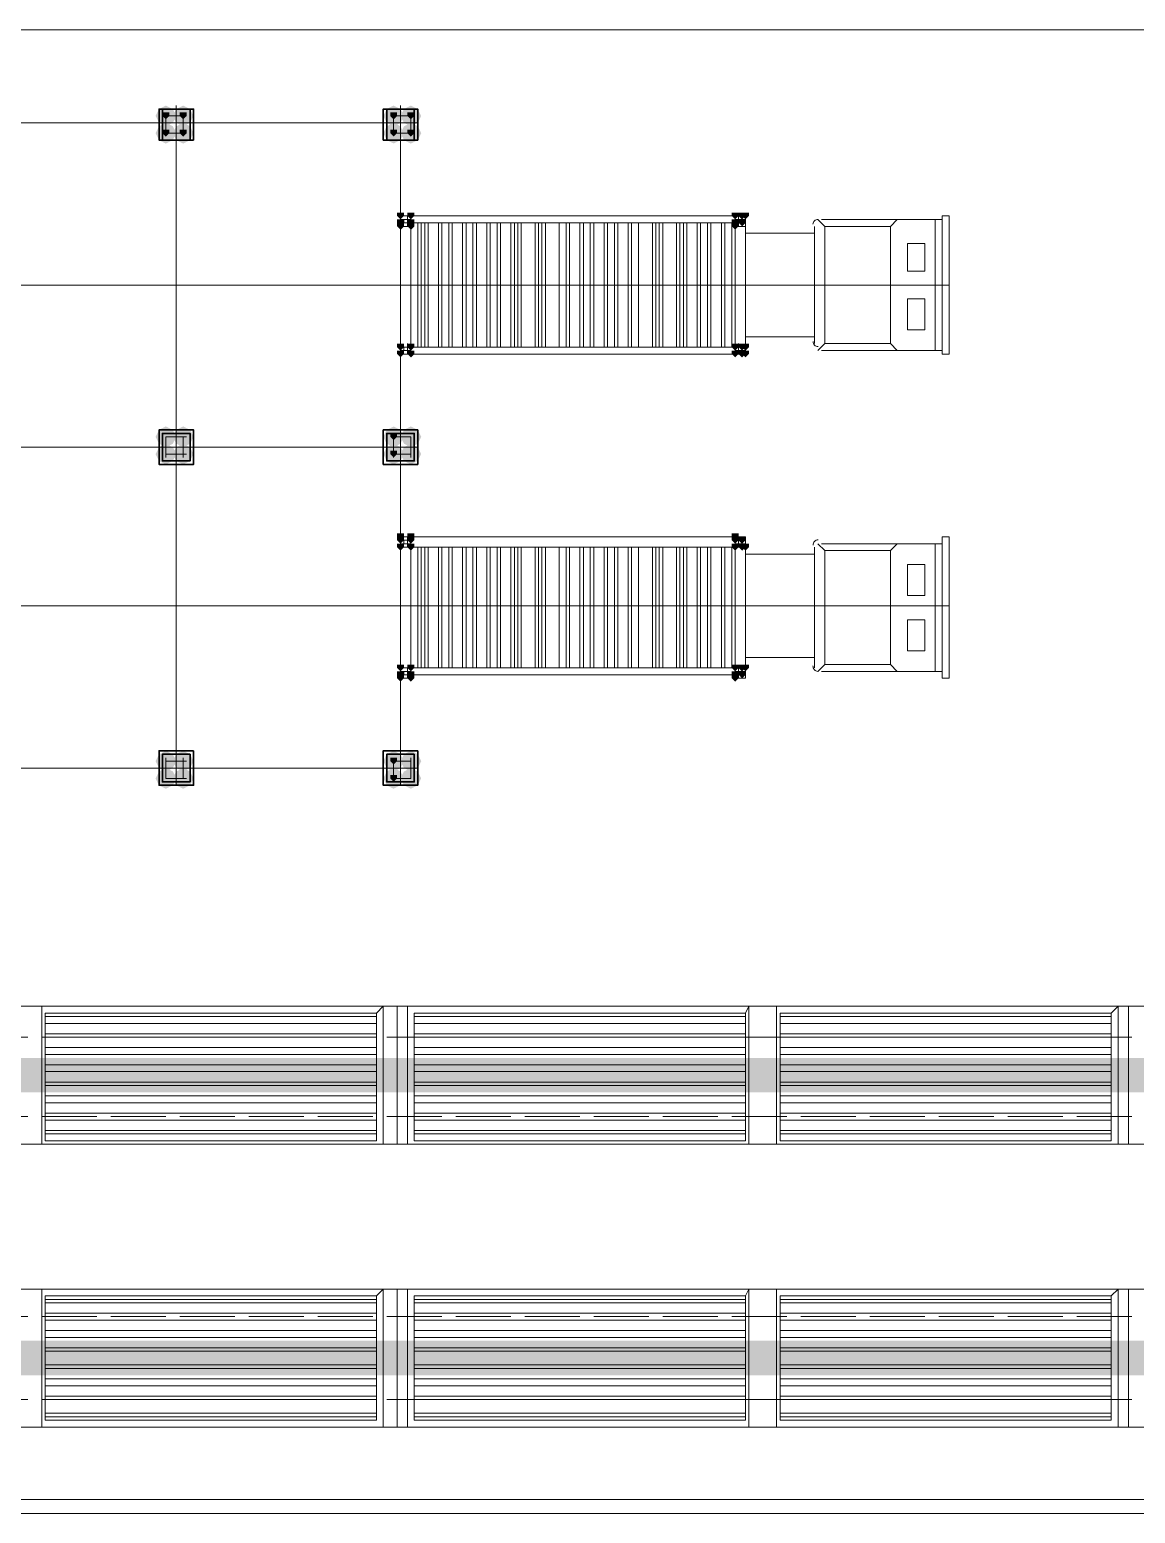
# Model space of a CAD drawing. Header units: millimetres. Extents: x 2315 to 4619, y 1334 to 1897.
# Drawn here: x 3963.29 to 3982.87, y 1503.95 to 1530.21 of the extents above; entities that cross this region are included whole.
import ezdxf

# ---------------------------------------------------------------- set-up
doc = ezdxf.new("R2010")
doc.units = ezdxf.units.MM
doc.linetypes.add('PDF_IMPORT', pattern=[1, 0.8, -0.2])
for name, color, linetype in [('PDF_3中心线层', 1, 'Continuous'), ('PDF_4', 2, 'Continuous'), ('PDF_9双点划线层', 5, 'Continuous'), ('PDF_中心线层', 1, 'Continuous'), ('PDF_剖面线层', 4, 'Continuous'), ('PDF_双点画线', 5, 'Continuous'), ('PDF_粗实线层', 7, 'Continuous'), ('PDF_细实线层', 7, 'Continuous')]:
    doc.layers.add(name, color=color, linetype=linetype)
doc.layers.add('PDF_转运站初步方案', color=7, linetype='Continuous', true_color=0x00b85c)

msp = doc.modelspace()

# ---------------------------------------------------------------- hatches: boundary and pattern name
at = {"layer": 'PDF_中心线层', "transparency": 33554559}
for points in [[(3965.701, 1528.747), (3965.64, 1528.747), (3965.64, 1528.686), (3965.701, 1528.625), (3965.763, 1528.686), (3965.763, 1528.747)], [(3966.007, 1528.747), (3965.946, 1528.747), (3965.946, 1528.686), (3966.007, 1528.625), (3966.068, 1528.686), (3966.068, 1528.747)], [(3969.733, 1528.747), (3969.672, 1528.747), (3969.672, 1528.686), (3969.733, 1528.625), (3969.794, 1528.686), (3969.794, 1528.747)], [(3969.733, 1528.747), (3969.672, 1528.747), (3969.672, 1528.686), (3969.733, 1528.625), (3969.794, 1528.686), (3969.794, 1528.747)], [(3970.038, 1528.747), (3969.977, 1528.747), (3969.977, 1528.686), (3970.038, 1528.625), (3970.099, 1528.686), (3970.099, 1528.747)], [(3965.701, 1528.442), (3965.64, 1528.442), (3965.64, 1528.381), (3965.701, 1528.32), (3965.763, 1528.381), (3965.763, 1528.442)], [(3966.007, 1528.442), (3965.946, 1528.442), (3965.946, 1528.381), (3966.007, 1528.32), (3966.068, 1528.381), (3966.068, 1528.442)], [(3969.733, 1528.442), (3969.672, 1528.442), (3969.672, 1528.381), (3969.733, 1528.32), (3969.794, 1528.381), (3969.794, 1528.442)], [(3969.733, 1528.442), (3969.672, 1528.442), (3969.672, 1528.381), (3969.733, 1528.32), (3969.794, 1528.381), (3969.794, 1528.442)], [(3970.038, 1528.442), (3969.977, 1528.442), (3969.977, 1528.381), (3970.038, 1528.32), (3970.099, 1528.381), (3970.099, 1528.442)], [(3969.733, 1523.067), (3969.672, 1523.067), (3969.672, 1523.005), (3969.733, 1522.944), (3969.794, 1523.005), (3969.794, 1523.067)], [(3969.733, 1523.067), (3969.672, 1523.067), (3969.672, 1523.005), (3969.733, 1522.944), (3969.794, 1523.005), (3969.794, 1523.067)], [(3969.733, 1522.761), (3969.672, 1522.761), (3969.672, 1522.7), (3969.733, 1522.639), (3969.794, 1522.7), (3969.794, 1522.761)], [(3969.733, 1522.761), (3969.672, 1522.761), (3969.672, 1522.7), (3969.733, 1522.639), (3969.794, 1522.7), (3969.794, 1522.761)], [(3969.733, 1517.325), (3969.672, 1517.325), (3969.672, 1517.264), (3969.733, 1517.203), (3969.794, 1517.264), (3969.794, 1517.325)], [(3969.733, 1517.02), (3969.672, 1517.02), (3969.672, 1516.958), (3969.733, 1516.897), (3969.794, 1516.958), (3969.794, 1517.02)]]:
    msp.add_hatch(color=256, dxfattribs=at).paths.add_polyline_path(points)
at = {"layer": 'PDF_双点画线', "transparency": 33554559}
for points in [[(3969.855, 1526.976), (3969.794, 1526.976), (3969.794, 1526.915), (3969.855, 1526.854), (3969.916, 1526.915), (3969.916, 1526.976)], [(3969.855, 1526.976), (3969.794, 1526.976), (3969.794, 1526.915), (3969.855, 1526.854), (3969.916, 1526.915), (3969.916, 1526.976)], [(3969.855, 1526.976), (3969.794, 1526.976), (3969.794, 1526.915), (3969.855, 1526.854), (3969.916, 1526.915), (3969.916, 1526.976)], [(3969.855, 1526.854), (3969.794, 1526.854), (3969.794, 1526.792), (3969.855, 1526.731), (3969.916, 1526.792), (3969.916, 1526.854)], [(3969.855, 1526.792), (3969.794, 1526.792), (3969.794, 1526.731), (3969.855, 1526.67), (3969.916, 1526.731), (3969.916, 1526.792)], [(3970.038, 1526.976), (3969.977, 1526.976), (3969.977, 1526.915), (3970.038, 1526.854), (3970.099, 1526.915), (3970.099, 1526.976)], [(3970.038, 1526.976), (3969.977, 1526.976), (3969.977, 1526.915), (3970.038, 1526.854), (3970.099, 1526.915), (3970.099, 1526.976)], [(3970.038, 1526.976), (3969.977, 1526.976), (3969.977, 1526.915), (3970.038, 1526.854), (3970.099, 1526.915), (3970.099, 1526.976)], [(3970.038, 1526.854), (3969.977, 1526.854), (3969.977, 1526.792), (3970.038, 1526.731), (3970.099, 1526.792), (3970.099, 1526.854)], [(3970.038, 1526.792), (3969.977, 1526.792), (3969.977, 1526.731), (3970.038, 1526.67), (3970.099, 1526.731), (3970.099, 1526.792)], [(3975.78, 1526.976), (3975.719, 1526.976), (3975.719, 1526.915), (3975.78, 1526.854), (3975.841, 1526.915), (3975.841, 1526.976)], [(3975.78, 1526.976), (3975.719, 1526.976), (3975.719, 1526.915), (3975.78, 1526.854), (3975.841, 1526.915), (3975.841, 1526.976)], [(3975.78, 1526.976), (3975.719, 1526.976), (3975.719, 1526.915), (3975.78, 1526.854), (3975.841, 1526.915), (3975.841, 1526.976)], [(3975.78, 1526.854), (3975.719, 1526.854), (3975.719, 1526.792), (3975.78, 1526.731), (3975.841, 1526.792), (3975.841, 1526.854)], [(3975.78, 1526.792), (3975.719, 1526.792), (3975.719, 1526.731), (3975.78, 1526.67), (3975.841, 1526.731), (3975.841, 1526.792)], [(3975.902, 1526.976), (3975.841, 1526.976), (3975.841, 1526.915), (3975.902, 1526.854), (3975.963, 1526.915), (3975.963, 1526.976)], [(3975.902, 1526.854), (3975.841, 1526.854), (3975.841, 1526.792), (3975.902, 1526.731), (3975.963, 1526.792), (3975.963, 1526.854)], [(3975.963, 1526.976), (3975.902, 1526.976), (3975.902, 1526.915), (3975.963, 1526.854), (3976.024, 1526.915), (3976.024, 1526.976)], [(3969.855, 1524.655), (3969.794, 1524.655), (3969.794, 1524.594), (3969.855, 1524.532), (3969.916, 1524.594), (3969.916, 1524.655)], [(3969.855, 1524.655), (3969.794, 1524.655), (3969.794, 1524.594), (3969.855, 1524.532), (3969.916, 1524.594), (3969.916, 1524.655)], [(3969.855, 1524.655), (3969.794, 1524.655), (3969.794, 1524.594), (3969.855, 1524.532), (3969.916, 1524.594), (3969.916, 1524.655)], [(3969.855, 1524.532), (3969.794, 1524.532), (3969.794, 1524.471), (3969.855, 1524.41), (3969.916, 1524.471), (3969.916, 1524.532)], [(3969.855, 1524.532), (3969.794, 1524.532), (3969.794, 1524.471), (3969.855, 1524.41), (3969.916, 1524.471), (3969.916, 1524.532)], [(3969.855, 1524.532), (3969.794, 1524.532), (3969.794, 1524.471), (3969.855, 1524.41), (3969.916, 1524.471), (3969.916, 1524.532)], [(3970.038, 1524.655), (3969.977, 1524.655), (3969.977, 1524.594), (3970.038, 1524.532), (3970.099, 1524.594), (3970.099, 1524.655)], [(3970.038, 1524.655), (3969.977, 1524.655), (3969.977, 1524.594), (3970.038, 1524.532), (3970.099, 1524.594), (3970.099, 1524.655)], [(3970.038, 1524.655), (3969.977, 1524.655), (3969.977, 1524.594), (3970.038, 1524.532), (3970.099, 1524.594), (3970.099, 1524.655)], [(3970.038, 1524.532), (3969.977, 1524.532), (3969.977, 1524.471), (3970.038, 1524.41), (3970.099, 1524.471), (3970.099, 1524.532)], [(3970.038, 1524.532), (3969.977, 1524.532), (3969.977, 1524.471), (3970.038, 1524.41), (3970.099, 1524.471), (3970.099, 1524.532)], [(3970.038, 1524.532), (3969.977, 1524.532), (3969.977, 1524.471), (3970.038, 1524.41), (3970.099, 1524.471), (3970.099, 1524.532)], [(3975.78, 1524.655), (3975.719, 1524.655), (3975.719, 1524.594), (3975.78, 1524.532), (3975.841, 1524.594), (3975.841, 1524.655)], [(3975.78, 1524.655), (3975.719, 1524.655), (3975.719, 1524.594), (3975.78, 1524.532), (3975.841, 1524.594), (3975.841, 1524.655)], [(3975.78, 1524.655), (3975.719, 1524.655), (3975.719, 1524.594), (3975.78, 1524.532), (3975.841, 1524.594), (3975.841, 1524.655)], [(3975.78, 1524.532), (3975.719, 1524.532), (3975.719, 1524.471), (3975.78, 1524.41), (3975.841, 1524.471), (3975.841, 1524.532)], [(3975.78, 1524.532), (3975.719, 1524.532), (3975.719, 1524.471), (3975.78, 1524.41), (3975.841, 1524.471), (3975.841, 1524.532)], [(3975.78, 1524.532), (3975.719, 1524.532), (3975.719, 1524.471), (3975.78, 1524.41), (3975.841, 1524.471), (3975.841, 1524.532)], [(3975.902, 1524.655), (3975.841, 1524.655), (3975.841, 1524.594), (3975.902, 1524.532), (3975.963, 1524.594), (3975.963, 1524.655)], [(3975.902, 1524.532), (3975.841, 1524.532), (3975.841, 1524.471), (3975.902, 1524.41), (3975.963, 1524.471), (3975.963, 1524.532)], [(3975.963, 1524.655), (3975.902, 1524.655), (3975.902, 1524.594), (3975.963, 1524.532), (3976.024, 1524.594), (3976.024, 1524.655)], [(3975.963, 1524.532), (3975.902, 1524.532), (3975.902, 1524.471), (3975.963, 1524.41), (3976.024, 1524.471), (3976.024, 1524.532)], [(3969.855, 1521.295), (3969.794, 1521.295), (3969.794, 1521.234), (3969.855, 1521.173), (3969.916, 1521.234), (3969.916, 1521.295)], [(3970.038, 1521.295), (3969.977, 1521.295), (3969.977, 1521.234), (3970.038, 1521.173), (3970.099, 1521.234), (3970.099, 1521.295)], [(3975.78, 1521.295), (3975.719, 1521.295), (3975.719, 1521.234), (3975.78, 1521.173), (3975.841, 1521.234), (3975.841, 1521.295)], [(3969.855, 1521.234), (3969.794, 1521.234), (3969.794, 1521.173), (3969.855, 1521.112), (3969.916, 1521.173), (3969.916, 1521.234)], [(3969.855, 1521.112), (3969.794, 1521.112), (3969.794, 1521.051), (3969.855, 1520.99), (3969.916, 1521.051), (3969.916, 1521.112)], [(3969.855, 1521.112), (3969.794, 1521.112), (3969.794, 1521.051), (3969.855, 1520.99), (3969.916, 1521.051), (3969.916, 1521.112)], [(3969.855, 1521.112), (3969.794, 1521.112), (3969.794, 1521.051), (3969.855, 1520.99), (3969.916, 1521.051), (3969.916, 1521.112)], [(3970.038, 1521.234), (3969.977, 1521.234), (3969.977, 1521.173), (3970.038, 1521.112), (3970.099, 1521.173), (3970.099, 1521.234)], [(3970.038, 1521.112), (3969.977, 1521.112), (3969.977, 1521.051), (3970.038, 1520.99), (3970.099, 1521.051), (3970.099, 1521.112)], [(3970.038, 1521.112), (3969.977, 1521.112), (3969.977, 1521.051), (3970.038, 1520.99), (3970.099, 1521.051), (3970.099, 1521.112)], [(3970.038, 1521.112), (3969.977, 1521.112), (3969.977, 1521.051), (3970.038, 1520.99), (3970.099, 1521.051), (3970.099, 1521.112)], [(3975.78, 1521.234), (3975.719, 1521.234), (3975.719, 1521.173), (3975.78, 1521.112), (3975.841, 1521.173), (3975.841, 1521.234)], [(3975.78, 1521.112), (3975.719, 1521.112), (3975.719, 1521.051), (3975.78, 1520.99), (3975.841, 1521.051), (3975.841, 1521.112)], [(3975.78, 1521.112), (3975.719, 1521.112), (3975.719, 1521.051), (3975.78, 1520.99), (3975.841, 1521.051), (3975.841, 1521.112)], [(3975.78, 1521.112), (3975.719, 1521.112), (3975.719, 1521.051), (3975.78, 1520.99), (3975.841, 1521.051), (3975.841, 1521.112)], [(3975.902, 1521.234), (3975.841, 1521.234), (3975.841, 1521.173), (3975.902, 1521.112), (3975.963, 1521.173), (3975.963, 1521.234)], [(3975.902, 1521.112), (3975.841, 1521.112), (3975.841, 1521.051), (3975.902, 1520.99), (3975.963, 1521.051), (3975.963, 1521.112)], [(3975.963, 1521.112), (3975.902, 1521.112), (3975.902, 1521.051), (3975.963, 1520.99), (3976.024, 1521.051), (3976.024, 1521.112)], [(3969.855, 1518.974), (3969.794, 1518.974), (3969.794, 1518.913), (3969.855, 1518.852), (3969.916, 1518.913), (3969.916, 1518.974)], [(3969.855, 1518.974), (3969.794, 1518.974), (3969.794, 1518.913), (3969.855, 1518.852), (3969.916, 1518.913), (3969.916, 1518.974)], [(3969.855, 1518.974), (3969.794, 1518.974), (3969.794, 1518.913), (3969.855, 1518.852), (3969.916, 1518.913), (3969.916, 1518.974)], [(3970.038, 1518.974), (3969.977, 1518.974), (3969.977, 1518.913), (3970.038, 1518.852), (3970.099, 1518.913), (3970.099, 1518.974)], [(3970.038, 1518.974), (3969.977, 1518.974), (3969.977, 1518.913), (3970.038, 1518.852), (3970.099, 1518.913), (3970.099, 1518.974)], [(3970.038, 1518.974), (3969.977, 1518.974), (3969.977, 1518.913), (3970.038, 1518.852), (3970.099, 1518.913), (3970.099, 1518.974)], [(3975.78, 1518.974), (3975.719, 1518.974), (3975.719, 1518.913), (3975.78, 1518.852), (3975.841, 1518.913), (3975.841, 1518.974)], [(3975.78, 1518.974), (3975.719, 1518.974), (3975.719, 1518.913), (3975.78, 1518.852), (3975.841, 1518.913), (3975.841, 1518.974)], [(3975.78, 1518.974), (3975.719, 1518.974), (3975.719, 1518.913), (3975.78, 1518.852), (3975.841, 1518.913), (3975.841, 1518.974)], [(3975.902, 1518.974), (3975.841, 1518.974), (3975.841, 1518.913), (3975.902, 1518.852), (3975.963, 1518.913), (3975.963, 1518.974)], [(3975.963, 1518.974), (3975.902, 1518.974), (3975.902, 1518.913), (3975.963, 1518.852), (3976.024, 1518.913), (3976.024, 1518.974)], [(3969.855, 1518.852), (3969.794, 1518.852), (3969.794, 1518.791), (3969.855, 1518.73), (3969.916, 1518.791), (3969.916, 1518.852)], [(3969.855, 1518.791), (3969.794, 1518.791), (3969.794, 1518.73), (3969.855, 1518.669), (3969.916, 1518.73), (3969.916, 1518.791)], [(3970.038, 1518.852), (3969.977, 1518.852), (3969.977, 1518.791), (3970.038, 1518.73), (3970.099, 1518.791), (3970.099, 1518.852)], [(3970.038, 1518.791), (3969.977, 1518.791), (3969.977, 1518.73), (3970.038, 1518.669), (3970.099, 1518.73), (3970.099, 1518.791)], [(3975.78, 1518.852), (3975.719, 1518.852), (3975.719, 1518.791), (3975.78, 1518.73), (3975.841, 1518.791), (3975.841, 1518.852)], [(3975.78, 1518.791), (3975.719, 1518.791), (3975.719, 1518.73), (3975.78, 1518.669), (3975.841, 1518.73), (3975.841, 1518.791)], [(3975.902, 1518.852), (3975.841, 1518.852), (3975.841, 1518.791), (3975.902, 1518.73), (3975.963, 1518.791), (3975.963, 1518.852)]]:
    msp.add_hatch(color=256, dxfattribs=at).paths.add_polyline_path(points)
at = {"layer": 'PDF_粗实线层', "transparency": 33554559}
for points in [[(3965.701, 1528.869), (3965.579, 1528.808), (3965.518, 1528.686), (3965.579, 1528.564), (3965.701, 1528.503), (3965.824, 1528.564), (3965.885, 1528.686), (3965.824, 1528.808)], [(3966.007, 1528.869), (3965.885, 1528.808), (3965.824, 1528.686), (3965.885, 1528.564), (3966.007, 1528.503), (3966.129, 1528.564), (3966.19, 1528.686), (3966.129, 1528.808)], [(3969.733, 1528.869), (3969.611, 1528.808), (3969.55, 1528.686), (3969.611, 1528.564), (3969.733, 1528.503), (3969.855, 1528.564), (3969.916, 1528.686), (3969.855, 1528.808)], [(3970.038, 1528.869), (3969.916, 1528.808), (3969.855, 1528.686), (3969.916, 1528.564), (3970.038, 1528.503), (3970.16, 1528.564), (3970.221, 1528.686), (3970.16, 1528.808)], [(3965.701, 1528.564), (3965.579, 1528.503), (3965.518, 1528.381), (3965.579, 1528.258), (3965.701, 1528.197), (3965.824, 1528.258), (3965.885, 1528.381), (3965.824, 1528.503)], [(3966.007, 1528.564), (3965.885, 1528.503), (3965.824, 1528.381), (3965.885, 1528.258), (3966.007, 1528.197), (3966.129, 1528.258), (3966.19, 1528.381), (3966.129, 1528.503)], [(3969.733, 1528.564), (3969.611, 1528.503), (3969.55, 1528.381), (3969.611, 1528.258), (3969.733, 1528.197), (3969.855, 1528.258), (3969.916, 1528.381), (3969.855, 1528.503)], [(3970.038, 1528.564), (3969.916, 1528.503), (3969.855, 1528.381), (3969.916, 1528.258), (3970.038, 1528.197), (3970.16, 1528.258), (3970.221, 1528.381), (3970.16, 1528.503)], [(3965.701, 1523.189), (3965.579, 1523.128), (3965.518, 1523.005), (3965.579, 1522.883), (3965.701, 1522.822), (3965.824, 1522.883), (3965.885, 1523.005), (3965.824, 1523.128)], [(3965.701, 1523.189), (3965.579, 1523.128), (3965.518, 1523.005), (3965.579, 1522.883), (3965.701, 1522.822), (3965.824, 1522.883), (3965.885, 1523.005), (3965.824, 1523.128)], [(3966.007, 1523.189), (3965.885, 1523.128), (3965.824, 1523.005), (3965.885, 1522.883), (3966.007, 1522.822), (3966.129, 1522.883), (3966.19, 1523.005), (3966.129, 1523.128)], [(3966.007, 1523.189), (3965.885, 1523.128), (3965.824, 1523.005), (3965.885, 1522.883), (3966.007, 1522.822), (3966.129, 1522.883), (3966.19, 1523.005), (3966.129, 1523.128)], [(3969.733, 1523.189), (3969.611, 1523.128), (3969.55, 1523.005), (3969.611, 1522.883), (3969.733, 1522.822), (3969.855, 1522.883), (3969.916, 1523.005), (3969.855, 1523.128)], [(3969.733, 1523.189), (3969.611, 1523.128), (3969.55, 1523.005), (3969.611, 1522.883), (3969.733, 1522.822), (3969.855, 1522.883), (3969.916, 1523.005), (3969.855, 1523.128)], [(3970.038, 1523.189), (3969.916, 1523.128), (3969.855, 1523.005), (3969.916, 1522.883), (3970.038, 1522.822), (3970.16, 1522.883), (3970.221, 1523.005), (3970.16, 1523.128)], [(3970.038, 1523.189), (3969.916, 1523.128), (3969.855, 1523.005), (3969.916, 1522.883), (3970.038, 1522.822), (3970.16, 1522.883), (3970.221, 1523.005), (3970.16, 1523.128)], [(3965.701, 1522.883), (3965.579, 1522.822), (3965.518, 1522.7), (3965.579, 1522.578), (3965.701, 1522.517), (3965.824, 1522.578), (3965.885, 1522.7), (3965.824, 1522.822)], [(3965.701, 1522.883), (3965.579, 1522.822), (3965.518, 1522.7), (3965.579, 1522.578), (3965.701, 1522.517), (3965.824, 1522.578), (3965.885, 1522.7), (3965.824, 1522.822)], [(3966.007, 1522.883), (3965.885, 1522.822), (3965.824, 1522.7), (3965.885, 1522.578), (3966.007, 1522.517), (3966.129, 1522.578), (3966.19, 1522.7), (3966.129, 1522.822)], [(3966.007, 1522.883), (3965.885, 1522.822), (3965.824, 1522.7), (3965.885, 1522.578), (3966.007, 1522.517), (3966.129, 1522.578), (3966.19, 1522.7), (3966.129, 1522.822)], [(3969.733, 1522.883), (3969.611, 1522.822), (3969.55, 1522.7), (3969.611, 1522.578), (3969.733, 1522.517), (3969.855, 1522.578), (3969.916, 1522.7), (3969.855, 1522.822)], [(3969.733, 1522.883), (3969.611, 1522.822), (3969.55, 1522.7), (3969.611, 1522.578), (3969.733, 1522.517), (3969.855, 1522.578), (3969.916, 1522.7), (3969.855, 1522.822)], [(3970.038, 1522.883), (3969.916, 1522.822), (3969.855, 1522.7), (3969.916, 1522.578), (3970.038, 1522.517), (3970.16, 1522.578), (3970.221, 1522.7), (3970.16, 1522.822)], [(3970.038, 1522.883), (3969.916, 1522.822), (3969.855, 1522.7), (3969.916, 1522.578), (3970.038, 1522.517), (3970.16, 1522.578), (3970.221, 1522.7), (3970.16, 1522.822)], [(3965.701, 1517.447), (3965.579, 1517.386), (3965.518, 1517.264), (3965.579, 1517.142), (3965.701, 1517.081), (3965.824, 1517.142), (3965.885, 1517.264), (3965.824, 1517.386)], [(3966.007, 1517.447), (3965.885, 1517.386), (3965.824, 1517.264), (3965.885, 1517.142), (3966.007, 1517.081), (3966.129, 1517.142), (3966.19, 1517.264), (3966.129, 1517.386)], [(3969.733, 1517.447), (3969.611, 1517.386), (3969.55, 1517.264), (3969.611, 1517.142), (3969.733, 1517.081), (3969.855, 1517.142), (3969.916, 1517.264), (3969.855, 1517.386)], [(3970.038, 1517.447), (3969.916, 1517.386), (3969.855, 1517.264), (3969.916, 1517.142), (3970.038, 1517.081), (3970.16, 1517.142), (3970.221, 1517.264), (3970.16, 1517.386)], [(3965.701, 1517.142), (3965.579, 1517.081), (3965.518, 1516.958), (3965.579, 1516.836), (3965.701, 1516.775), (3965.824, 1516.836), (3965.885, 1516.958), (3965.824, 1517.081)], [(3966.007, 1517.142), (3965.885, 1517.081), (3965.824, 1516.958), (3965.885, 1516.836), (3966.007, 1516.775), (3966.129, 1516.836), (3966.19, 1516.958), (3966.129, 1517.081)], [(3969.733, 1517.142), (3969.611, 1517.081), (3969.55, 1516.958), (3969.611, 1516.836), (3969.733, 1516.775), (3969.855, 1516.836), (3969.916, 1516.958), (3969.855, 1517.081)], [(3970.038, 1517.142), (3969.916, 1517.081), (3969.855, 1516.958), (3969.916, 1516.836), (3970.038, 1516.775), (3970.16, 1516.836), (3970.221, 1516.958), (3970.16, 1517.081)]]:
    msp.add_hatch(color=256, dxfattribs=at).paths.add_polyline_path(points)
at = {"layer": 'PDF_转运站初步方案', "true_color": 0x00a5dd, "transparency": 33554559}
for points in [[(3335.528, 1512.011), (3335.528, 1511.4), (4290.164, 1511.4), (4290.164, 1512.011)], [(4290.164, 1506.391), (4290.164, 1507.002), (3343.59, 1507.002), (3343.59, 1506.391)]]:
    msp.add_hatch(color=142, dxfattribs=at).paths.add_polyline_path(points)

# ---------------------------------------------------------------- linework, layer by layer
at = {"layer": 'PDF_3中心线层', "linetype": 'PDF_IMPORT', "lineweight": 18, "ltscale": 1.221622}
for points in [[(3689.859, 1512.377), (4033.013, 1512.377)], [(3689.859, 1510.972), (4033.013, 1510.972)], [(3689.859, 1507.43), (4033.013, 1507.43)], [(3689.859, 1505.964), (4033.013, 1505.964)], [(3689.859, 1504.192), (4033.013, 1504.192)]]:
    msp.add_lwpolyline(points, dxfattribs=at)
at = {"layer": 'PDF_4', "lineweight": 18}
for points in [[(3956.784, 1510.484), (3969.794, 1510.484), (3969.794, 1512.927), (3956.784, 1512.927)], [(3969.794, 1510.484), (3982.743, 1510.484), (3982.743, 1512.927), (3969.794, 1512.927)], [(3982.743, 1510.484), (3995.753, 1510.484), (3995.753, 1512.927), (3982.743, 1512.927)], [(3956.784, 1505.475), (3969.794, 1505.475), (3969.794, 1507.918), (3956.784, 1507.918)], [(3969.794, 1505.475), (3982.743, 1505.475), (3982.743, 1507.918), (3969.794, 1507.918)], [(3982.743, 1505.475), (3995.753, 1505.475), (3995.753, 1507.918), (3982.743, 1507.918)]]:
    msp.add_lwpolyline(points, close=True, dxfattribs=at)
at = {"layer": 'PDF_9双点划线层', "lineweight": 20}
for points in [[(3963.503, 1510.484), (3963.503, 1512.927), (3969.55, 1512.927), (3969.55, 1510.484)], [(3969.977, 1510.484), (3969.977, 1512.927), (3976.024, 1512.927), (3976.024, 1510.484)], [(3976.513, 1510.484), (3976.513, 1512.927), (3982.56, 1512.927), (3982.56, 1510.484)], [(3963.564, 1510.545), (3963.564, 1512.805), (3969.427, 1512.805), (3969.427, 1510.545)], [(3970.099, 1510.545), (3970.099, 1512.805), (3975.963, 1512.805), (3975.963, 1510.545)], [(3976.574, 1510.545), (3976.574, 1512.805), (3982.438, 1512.805), (3982.438, 1510.545)], [(3963.503, 1505.475), (3963.503, 1507.918), (3969.55, 1507.918), (3969.55, 1505.475)], [(3969.977, 1505.475), (3969.977, 1507.918), (3976.024, 1507.918), (3976.024, 1505.475)], [(3976.513, 1505.475), (3976.513, 1507.918), (3982.56, 1507.918), (3982.56, 1505.475)], [(3963.564, 1505.597), (3963.564, 1507.796), (3969.427, 1507.796), (3969.427, 1505.597)], [(3970.099, 1505.597), (3970.099, 1507.796), (3975.963, 1507.796), (3975.963, 1505.597)], [(3976.574, 1505.597), (3976.574, 1507.796), (3982.438, 1507.796), (3982.438, 1505.597)]]:
    msp.add_lwpolyline(points, close=True, dxfattribs=at)
for points in [[(3969.55, 1512.927), (3969.427, 1512.805)], [(3976.024, 1512.927), (3975.963, 1512.805)], [(3982.56, 1512.927), (3982.438, 1512.805)], [(3969.427, 1512.744), (3963.564, 1512.744)], [(3969.427, 1512.622), (3963.564, 1512.622)], [(3975.963, 1512.744), (3970.099, 1512.744)], [(3975.963, 1512.622), (3970.099, 1512.622)], [(3982.438, 1512.744), (3976.574, 1512.744)], [(3982.438, 1512.622), (3976.574, 1512.622)], [(3969.427, 1512.438), (3963.564, 1512.438)], [(3969.427, 1512.377), (3963.564, 1512.377)], [(3975.963, 1512.438), (3970.099, 1512.438)], [(3975.963, 1512.377), (3970.099, 1512.377)], [(3982.438, 1512.438), (3976.574, 1512.438)], [(3982.438, 1512.377), (3976.574, 1512.377)], [(3969.427, 1512.194), (3963.564, 1512.194)], [(3969.427, 1512.072), (3963.564, 1512.072)], [(3975.963, 1512.194), (3970.099, 1512.194)], [(3975.963, 1512.072), (3970.099, 1512.072)], [(3982.438, 1512.194), (3976.574, 1512.194)], [(3982.438, 1512.072), (3976.574, 1512.072)], [(3969.427, 1511.889), (3963.564, 1511.889)], [(3975.963, 1511.889), (3970.099, 1511.889)], [(3982.438, 1511.889), (3976.574, 1511.889)], [(3969.427, 1511.767), (3963.564, 1511.767)], [(3969.427, 1511.583), (3963.564, 1511.583)], [(3975.963, 1511.767), (3970.099, 1511.767)], [(3975.963, 1511.583), (3970.099, 1511.583)], [(3982.438, 1511.767), (3976.574, 1511.767)], [(3982.438, 1511.583), (3976.574, 1511.583)], [(3969.427, 1511.522), (3963.564, 1511.522)], [(3969.427, 1511.339), (3963.564, 1511.339)], [(3975.963, 1511.522), (3970.099, 1511.522)], [(3975.963, 1511.339), (3970.099, 1511.339)], [(3982.438, 1511.522), (3976.574, 1511.522)], [(3982.438, 1511.339), (3976.574, 1511.339)], [(3969.427, 1511.217), (3963.564, 1511.217)], [(3969.427, 1511.034), (3963.564, 1511.034)], [(3975.963, 1511.217), (3970.099, 1511.217)], [(3975.963, 1511.034), (3970.099, 1511.034)], [(3982.438, 1511.217), (3976.574, 1511.217)], [(3982.438, 1511.034), (3976.574, 1511.034)], [(3969.427, 1510.911), (3963.564, 1510.911)], [(3975.963, 1510.911), (3970.099, 1510.911)], [(3982.438, 1510.911), (3976.574, 1510.911)], [(3969.427, 1510.728), (3963.564, 1510.728)], [(3969.427, 1510.667), (3963.564, 1510.667)], [(3975.963, 1510.728), (3970.099, 1510.728)], [(3975.963, 1510.667), (3970.099, 1510.667)], [(3982.438, 1510.728), (3976.574, 1510.728)], [(3982.438, 1510.667), (3976.574, 1510.667)], [(3969.55, 1510.484), (3963.503, 1510.484)], [(3976.024, 1510.484), (3969.977, 1510.484)], [(3982.56, 1510.484), (3976.513, 1510.484)], [(3969.55, 1507.918), (3969.427, 1507.796)], [(3976.024, 1507.918), (3975.963, 1507.796)], [(3982.56, 1507.918), (3982.438, 1507.796)], [(3969.427, 1507.735), (3963.564, 1507.735)], [(3969.427, 1507.674), (3963.564, 1507.674)], [(3975.963, 1507.735), (3970.099, 1507.735)], [(3975.963, 1507.674), (3970.099, 1507.674)], [(3982.438, 1507.735), (3976.574, 1507.735)], [(3982.438, 1507.674), (3976.574, 1507.674)], [(3969.427, 1507.491), (3963.564, 1507.491)], [(3969.427, 1507.369), (3963.564, 1507.369)], [(3975.963, 1507.491), (3970.099, 1507.491)], [(3975.963, 1507.369), (3970.099, 1507.369)], [(3982.438, 1507.491), (3976.574, 1507.491)], [(3982.438, 1507.369), (3976.574, 1507.369)], [(3969.427, 1507.185), (3963.564, 1507.185)], [(3975.963, 1507.185), (3970.099, 1507.185)], [(3982.438, 1507.185), (3976.574, 1507.185)], [(3969.427, 1507.063), (3963.564, 1507.063)], [(3969.427, 1506.88), (3963.564, 1506.88)], [(3969.427, 1506.819), (3963.564, 1506.819)], [(3975.963, 1507.063), (3970.099, 1507.063)], [(3975.963, 1506.88), (3970.099, 1506.88)], [(3975.963, 1506.819), (3970.099, 1506.819)], [(3982.438, 1507.063), (3976.574, 1507.063)], [(3982.438, 1506.88), (3976.574, 1506.88)], [(3982.438, 1506.819), (3976.574, 1506.819)], [(3969.427, 1506.575), (3963.564, 1506.575)], [(3975.963, 1506.575), (3970.099, 1506.575)], [(3982.438, 1506.575), (3976.574, 1506.575)], [(3969.427, 1506.514), (3963.564, 1506.514)], [(3969.427, 1506.33), (3963.564, 1506.33)], [(3975.963, 1506.514), (3970.099, 1506.514)], [(3975.963, 1506.33), (3970.099, 1506.33)], [(3982.438, 1506.514), (3976.574, 1506.514)], [(3982.438, 1506.33), (3976.574, 1506.33)], [(3969.427, 1506.208), (3963.564, 1506.208)], [(3975.963, 1506.208), (3970.099, 1506.208)], [(3982.438, 1506.208), (3976.574, 1506.208)], [(3969.427, 1506.025), (3963.564, 1506.025)], [(3969.427, 1505.964), (3963.564, 1505.964)], [(3975.963, 1506.025), (3970.099, 1506.025)], [(3975.963, 1505.964), (3970.099, 1505.964)], [(3982.438, 1506.025), (3976.574, 1506.025)], [(3982.438, 1505.964), (3976.574, 1505.964)], [(3969.427, 1505.72), (3963.564, 1505.72)], [(3969.427, 1505.658), (3963.564, 1505.658)], [(3975.963, 1505.72), (3970.099, 1505.72)], [(3975.963, 1505.658), (3970.099, 1505.658)], [(3982.438, 1505.72), (3976.574, 1505.72)], [(3982.438, 1505.658), (3976.574, 1505.658)], [(3969.55, 1505.475), (3963.503, 1505.475)], [(3976.024, 1505.475), (3969.977, 1505.475)], [(3982.56, 1505.475), (3976.513, 1505.475)]]:
    msp.add_lwpolyline(points, dxfattribs=at)
at = {"layer": 'PDF_中心线层', "lineweight": 18}
for points in [[(3966.007, 1528.686), (3965.701, 1528.686), (3965.701, 1528.381), (3966.007, 1528.381)], [(3970.038, 1528.686), (3969.733, 1528.686), (3969.733, 1528.381), (3970.038, 1528.381)], [(3957.883, 1528.564), (3957.883, 1522.822), (3969.855, 1522.822), (3969.855, 1528.564)], [(3965.885, 1522.517), (3965.885, 1523.128)], [(3969.855, 1522.517), (3969.855, 1523.128)], [(3966.007, 1523.005), (3965.701, 1523.005), (3965.701, 1522.7), (3966.007, 1522.7)], [(3965.763, 1523.005), (3965.701, 1523.005), (3965.701, 1522.944), (3965.701, 1523.005)], [(3966.007, 1522.7), (3965.701, 1522.7), (3965.701, 1523.005), (3966.007, 1523.005)], [(3965.885, 1522.639), (3965.885, 1523.067), (3965.885, 1522.578), (3965.885, 1523.067)], [(3966.007, 1522.944), (3966.007, 1523.005), (3966.068, 1523.005), (3966.007, 1523.005)], [(3970.038, 1523.005), (3969.733, 1523.005), (3969.733, 1522.7), (3970.038, 1522.7)], [(3969.733, 1523.005), (3969.733, 1522.944)], [(3970.038, 1522.7), (3969.733, 1522.7), (3969.733, 1523.005), (3970.038, 1523.005)], [(3969.855, 1522.639), (3969.855, 1523.067), (3969.855, 1522.578), (3969.855, 1523.067)], [(3969.977, 1523.005), (3970.038, 1523.005), (3970.038, 1522.944), (3970.038, 1523.005)], [(3957.883, 1522.822), (3957.883, 1517.142), (3969.855, 1517.142), (3969.855, 1522.822)], [(3965.579, 1522.822), (3966.19, 1522.822)], [(3965.64, 1522.822), (3966.129, 1522.822)], [(3965.701, 1522.822), (3966.068, 1522.822)], [(3965.763, 1522.7), (3965.701, 1522.7), (3965.701, 1522.639), (3965.701, 1522.7)], [(3966.007, 1522.639), (3966.007, 1522.7), (3966.068, 1522.7), (3966.007, 1522.7)], [(3969.55, 1522.822), (3970.16, 1522.822)], [(3969.672, 1522.822), (3970.099, 1522.822), (3969.611, 1522.822), (3970.099, 1522.822)], [(3969.733, 1522.639), (3969.733, 1522.7)], [(3969.977, 1522.7), (3970.038, 1522.7), (3970.038, 1522.639), (3970.038, 1522.7)], [(3966.007, 1516.958), (3965.701, 1516.958), (3965.701, 1517.264), (3966.007, 1517.264)], [(3970.038, 1516.958), (3969.733, 1516.958), (3969.733, 1517.264), (3970.038, 1517.264)]]:
    msp.add_lwpolyline(points, close=True, dxfattribs=at)
for points in [[(3965.701, 1528.686), (3965.763, 1528.686)], [(3965.885, 1528.869), (3965.885, 1528.258), (3965.885, 1528.808)], [(3965.885, 1528.32), (3965.885, 1528.747)], [(3966.068, 1528.686), (3966.007, 1528.686)], [(3969.855, 1528.869), (3969.855, 1528.258), (3969.855, 1528.808)], [(3969.855, 1528.32), (3969.855, 1528.747)], [(3970.038, 1528.686), (3969.977, 1528.686)], [(3966.19, 1528.564), (3965.579, 1528.564)], [(3966.129, 1528.564), (3965.64, 1528.564)], [(3966.068, 1528.564), (3965.701, 1528.564)], [(3965.701, 1528.381), (3965.763, 1528.381)], [(3965.885, 1528.564), (3965.885, 1522.822), (3965.885, 1517.142)], [(3966.068, 1528.381), (3966.007, 1528.381)], [(3970.16, 1528.564), (3969.55, 1528.564)], [(3969.672, 1528.564), (3970.099, 1528.564), (3969.611, 1528.564)], [(3970.038, 1528.381), (3969.977, 1528.381)], [(3952.203, 1525.693), (3969.855, 1525.693), (3979.567, 1525.693)], [(3952.203, 1520.012), (3969.855, 1520.012), (3979.567, 1520.012)], [(3965.701, 1517.325), (3965.701, 1517.264), (3965.763, 1517.264)], [(3965.885, 1517.447), (3965.885, 1516.836)], [(3965.885, 1517.386), (3965.885, 1516.897)], [(3965.885, 1517.325), (3965.885, 1516.958)], [(3966.068, 1517.264), (3966.007, 1517.264), (3966.007, 1517.325)], [(3969.733, 1517.264), (3969.733, 1517.325)], [(3969.855, 1517.447), (3969.855, 1516.836)], [(3969.855, 1517.386), (3969.855, 1516.897)], [(3969.855, 1517.325), (3969.855, 1516.958)], [(3970.038, 1517.325), (3970.038, 1517.264), (3969.977, 1517.264)], [(3966.19, 1517.142), (3965.579, 1517.142)], [(3966.129, 1517.142), (3965.64, 1517.142)], [(3966.068, 1517.142), (3965.701, 1517.142)], [(3970.16, 1517.142), (3969.55, 1517.142)], [(3969.672, 1517.142), (3970.099, 1517.142), (3969.611, 1517.142)], [(3965.701, 1517.02), (3965.701, 1516.958), (3965.763, 1516.958)], [(3966.068, 1516.958), (3966.007, 1516.958), (3966.007, 1517.02)], [(3969.733, 1517.02), (3969.733, 1516.958)], [(3970.038, 1517.02), (3970.038, 1516.958), (3969.977, 1516.958)]]:
    msp.add_lwpolyline(points, dxfattribs=at)
at = {"layer": 'PDF_剖面线层', "lineweight": 18}
for points in [[(3977.368, 1526.731), (3977.246, 1526.854, 0.414215), (3977.158, 1526.771)], [(3978.528, 1518.974), (3978.528, 1520.99), (3977.368, 1520.99), (3977.368, 1518.974), (3977.246, 1518.852, -0.414215), (3977.158, 1518.952)]]:
    msp.add_lwpolyline(points, format="xyb", dxfattribs=at)
for points in [[(3977.857, 1526.854), (3979.445, 1526.854), (3977.307, 1526.854)], [(3978.528, 1526.731), (3978.651, 1526.854)], [(3979.323, 1524.532), (3979.323, 1524.655), (3979.323, 1526.854), (3979.323, 1526.67)], [(3979.567, 1524.777), (3979.567, 1524.471), (3979.445, 1524.471), (3979.445, 1526.915), (3979.567, 1526.915), (3979.567, 1525.693)], [(3977.185, 1526.731), (3977.185, 1524.655)], [(3978.528, 1524.655), (3978.528, 1526.731), (3977.368, 1526.731), (3977.368, 1524.655), (3977.246, 1524.532)], [(3977.857, 1524.532), (3979.445, 1524.532), (3977.307, 1524.532)], [(3977.368, 1524.655), (3978.528, 1524.655), (3978.651, 1524.532)], [(3977.185, 1521.051), (3977.185, 1518.913)], [(3977.368, 1520.99), (3977.246, 1521.112)], [(3977.857, 1521.112), (3979.445, 1521.112), (3977.307, 1521.112)], [(3978.528, 1520.99), (3978.651, 1521.112)], [(3979.323, 1518.852), (3979.323, 1518.974), (3979.323, 1521.112), (3979.323, 1520.99)], [(3979.567, 1519.096), (3979.567, 1518.73), (3979.445, 1518.73), (3979.445, 1521.234), (3979.567, 1521.234), (3979.567, 1520.012)], [(3977.368, 1518.974), (3978.528, 1518.974), (3978.651, 1518.852)], [(3977.857, 1518.852), (3979.445, 1518.852), (3977.307, 1518.852)]]:
    msp.add_lwpolyline(points, dxfattribs=at)
for points in [[(3979.567, 1524.777), (3979.567, 1526.609)], [(3979.139, 1526.426), (3978.834, 1526.426), (3978.834, 1525.937), (3979.139, 1525.937)], [(3979.139, 1524.899), (3978.834, 1524.899), (3978.834, 1525.449), (3979.139, 1525.449)], [(3979.139, 1520.745), (3978.834, 1520.745), (3978.834, 1520.196), (3979.139, 1520.196)], [(3979.567, 1519.096), (3979.567, 1520.868)], [(3979.139, 1519.218), (3978.834, 1519.218), (3978.834, 1519.768), (3979.139, 1519.768)]]:
    msp.add_lwpolyline(points, close=True, dxfattribs=at)
for centre, start, end in [((3977.25, 1524.694), 179.9999, 270.0001), ((3977.25, 1521.09), 89.9999, 180.0001)]:
    msp.add_arc(centre, 0.0916, start, end, dxfattribs=at)
at = {"layer": 'PDF_双点画线', "lineweight": 18}
for points in [[(3970.038, 1526.731), (3970.038, 1526.792), (3970.038, 1526.915), (3969.855, 1526.915), (3969.855, 1526.792), (3969.855, 1526.731)], [(3970.038, 1526.854), (3970.038, 1526.792), (3969.977, 1526.792), (3969.916, 1526.792), (3969.916, 1526.854), (3969.977, 1526.854)], [(3975.963, 1526.915), (3975.902, 1526.915), (3975.78, 1526.915), (3975.78, 1526.792), (3975.78, 1526.854), (3975.841, 1526.854), (3975.902, 1526.854), (3975.902, 1526.792), (3975.841, 1526.792), (3975.78, 1526.792), (3975.78, 1526.731), (3975.902, 1526.731), (3975.963, 1526.731), (3975.963, 1526.792)], [(3970.038, 1524.471), (3970.038, 1524.594), (3969.855, 1524.594), (3969.855, 1524.471)], [(3970.038, 1524.594), (3970.038, 1524.532), (3969.977, 1524.532), (3969.916, 1524.532), (3969.916, 1524.594), (3969.977, 1524.594)], [(3975.963, 1524.594), (3975.902, 1524.594), (3975.841, 1524.594), (3975.78, 1524.594), (3975.902, 1524.594), (3975.902, 1524.532), (3975.841, 1524.532), (3975.78, 1524.532), (3975.78, 1524.594), (3975.78, 1524.471), (3975.902, 1524.471), (3975.963, 1524.471)], [(3969.855, 1521.051), (3970.038, 1521.051), (3970.038, 1521.173), (3970.038, 1521.112), (3969.977, 1521.112), (3969.916, 1521.112), (3969.916, 1521.173), (3969.977, 1521.173), (3970.038, 1521.173), (3970.038, 1521.234), (3969.855, 1521.234), (3969.855, 1521.173)], [(3975.902, 1521.234), (3975.78, 1521.234), (3975.78, 1521.173), (3975.841, 1521.173), (3975.902, 1521.173), (3975.902, 1521.112), (3975.841, 1521.112), (3975.78, 1521.112), (3975.78, 1521.173), (3975.78, 1521.051), (3975.902, 1521.051), (3975.963, 1521.051), (3975.963, 1521.173), (3975.963, 1521.234)], [(3970.038, 1518.73), (3970.038, 1518.791), (3970.038, 1518.913), (3969.855, 1518.913), (3969.855, 1518.791), (3969.855, 1518.73)], [(3975.963, 1518.913), (3975.902, 1518.913), (3975.78, 1518.913), (3975.78, 1518.791), (3975.78, 1518.852), (3975.841, 1518.852), (3975.902, 1518.852), (3975.902, 1518.791), (3975.841, 1518.791), (3975.78, 1518.791), (3975.78, 1518.73), (3975.902, 1518.73), (3975.963, 1518.73), (3975.963, 1518.791)], [(3970.038, 1518.852), (3970.038, 1518.791), (3969.977, 1518.791), (3969.916, 1518.791), (3969.916, 1518.852), (3969.977, 1518.852)]]:
    msp.add_lwpolyline(points, close=True, dxfattribs=at)
at = {"layer": 'PDF_双点画线', "color": 1, "lineweight": 18}
for points in [[(3969.855, 1526.854), (3970.038, 1526.854)], [(3969.977, 1526.731), (3969.977, 1526.915)], [(3975.78, 1526.854), (3975.963, 1526.854)], [(3975.841, 1526.731), (3975.841, 1526.915)], [(3969.855, 1524.532), (3970.038, 1524.532)], [(3969.977, 1524.471), (3969.977, 1524.655)], [(3975.78, 1524.532), (3975.963, 1524.532)], [(3975.841, 1524.471), (3975.841, 1524.655)], [(3969.855, 1521.112), (3970.038, 1521.112)], [(3969.977, 1521.051), (3969.977, 1521.234)], [(3975.78, 1521.112), (3975.963, 1521.112)], [(3975.841, 1521.051), (3975.841, 1521.234)], [(3969.977, 1518.73), (3969.977, 1518.913)], [(3975.841, 1518.73), (3975.841, 1518.913)], [(3969.855, 1518.852), (3970.038, 1518.852)], [(3975.78, 1518.852), (3975.963, 1518.852)]]:
    msp.add_lwpolyline(points, dxfattribs=at)
at = {"layer": 'PDF_双点画线', "color": 131, "lineweight": 18, "true_color": 0x7fffff}
for points in [[(3970.038, 1526.915), (3975.78, 1526.915)], [(3970.038, 1526.792), (3975.78, 1526.792)], [(3970.16, 1524.594), (3970.16, 1526.792)], [(3970.221, 1524.594), (3970.221, 1526.792)], [(3970.283, 1524.594), (3970.283, 1526.792)], [(3970.344, 1524.594), (3970.344, 1526.792)], [(3970.527, 1526.792), (3970.527, 1524.594), (3970.527, 1525.021)], [(3970.588, 1524.594), (3970.588, 1526.792)], [(3970.71, 1524.594), (3970.71, 1526.792)], [(3970.771, 1524.594), (3970.771, 1526.792)], [(3970.954, 1526.792), (3970.954, 1524.594), (3970.954, 1525.021)], [(3971.016, 1524.594), (3971.016, 1526.792)], [(3971.138, 1524.594), (3971.138, 1526.792)], [(3971.199, 1524.594), (3971.199, 1526.792)], [(3971.382, 1526.792), (3971.382, 1524.594), (3971.382, 1525.021)], [(3971.443, 1524.594), (3971.443, 1526.792)], [(3971.565, 1524.594), (3971.565, 1526.792)], [(3971.626, 1524.594), (3971.626, 1526.792)], [(3971.81, 1526.792), (3971.81, 1524.594), (3971.81, 1525.021)], [(3971.871, 1524.594), (3971.871, 1526.792)], [(3971.932, 1524.594), (3971.932, 1526.792)], [(3971.993, 1524.594), (3971.993, 1526.792)], [(3972.237, 1526.792), (3972.237, 1524.594), (3972.237, 1525.021)], [(3972.298, 1524.594), (3972.298, 1526.792)], [(3972.359, 1524.594), (3972.359, 1526.792)], [(3972.42, 1524.594), (3972.42, 1526.792)], [(3972.665, 1524.594), (3972.665, 1526.792), (3972.665, 1524.594), (3972.665, 1525.021)], [(3972.787, 1524.594), (3972.787, 1526.792)], [(3972.848, 1524.594), (3972.848, 1526.792)], [(3973.031, 1526.792), (3973.031, 1524.594), (3973.031, 1525.021)], [(3973.092, 1524.594), (3973.092, 1526.792)], [(3973.214, 1524.594), (3973.214, 1526.792)], [(3973.276, 1524.594), (3973.276, 1526.792)], [(3973.459, 1526.792), (3973.459, 1524.594), (3973.459, 1525.021)], [(3973.52, 1524.594), (3973.52, 1526.792)], [(3973.642, 1524.594), (3973.642, 1526.792)], [(3973.703, 1524.594), (3973.703, 1526.792)], [(3973.886, 1526.792), (3973.886, 1524.594), (3973.886, 1525.021)], [(3973.947, 1524.594), (3973.947, 1526.792)], [(3974.07, 1526.792), (3974.07, 1524.594), (3974.07, 1526.792)], [(3974.314, 1526.792), (3974.314, 1524.594), (3974.314, 1525.021)], [(3974.375, 1524.594), (3974.375, 1526.792)], [(3974.436, 1524.594), (3974.436, 1526.792)], [(3974.497, 1524.594), (3974.497, 1526.792)], [(3974.741, 1526.792), (3974.741, 1524.594), (3974.741, 1525.021)], [(3974.803, 1524.594), (3974.803, 1526.792)], [(3974.864, 1524.594), (3974.864, 1526.792)], [(3974.925, 1524.594), (3974.925, 1526.792)], [(3975.108, 1524.594), (3975.108, 1526.792)], [(3975.169, 1524.594), (3975.169, 1526.792)], [(3975.291, 1524.594), (3975.291, 1526.792)], [(3975.352, 1524.594), (3975.352, 1526.792)], [(3975.536, 1524.594), (3975.536, 1526.792)], [(3975.597, 1524.594), (3975.597, 1526.792)], [(3975.719, 1524.594), (3975.719, 1526.792)], [(3970.038, 1526.731), (3970.038, 1524.594), (3975.78, 1524.594), (3975.78, 1526.731)], [(3975.963, 1526.731), (3975.963, 1524.594)], [(3977.185, 1526.609), (3975.963, 1526.609)], [(3977.185, 1524.777), (3975.963, 1524.777)], [(3970.038, 1524.471), (3975.78, 1524.471)], [(3970.038, 1521.234), (3975.78, 1521.234)], [(3970.16, 1518.913), (3970.16, 1521.051)], [(3970.221, 1518.913), (3970.221, 1521.051)], [(3970.283, 1518.913), (3970.283, 1521.051)], [(3970.344, 1518.913), (3970.344, 1521.051)], [(3970.527, 1521.051), (3970.527, 1518.913), (3970.527, 1519.28)], [(3970.588, 1518.913), (3970.588, 1521.051)], [(3970.71, 1518.913), (3970.71, 1521.051)], [(3970.771, 1518.913), (3970.771, 1521.051)], [(3970.954, 1521.051), (3970.954, 1518.913), (3970.954, 1519.28)], [(3971.016, 1518.913), (3971.016, 1521.051)], [(3971.138, 1518.913), (3971.138, 1521.051)], [(3971.199, 1518.913), (3971.199, 1521.051)], [(3971.382, 1521.051), (3971.382, 1518.913), (3971.382, 1519.28)], [(3971.443, 1518.913), (3971.443, 1521.051)], [(3971.565, 1518.913), (3971.565, 1521.051)], [(3971.626, 1518.913), (3971.626, 1521.051)], [(3971.81, 1521.051), (3971.81, 1518.913), (3971.81, 1519.28)], [(3971.871, 1518.913), (3971.871, 1521.051)], [(3971.932, 1518.913), (3971.932, 1521.051)], [(3971.993, 1518.913), (3971.993, 1521.051)], [(3972.237, 1521.051), (3972.237, 1518.913), (3972.237, 1519.28)], [(3972.298, 1518.913), (3972.298, 1521.051)], [(3972.359, 1518.913), (3972.359, 1521.051)], [(3972.42, 1518.913), (3972.42, 1521.051)], [(3972.665, 1518.913), (3972.665, 1521.051), (3972.665, 1518.913), (3972.665, 1519.28)], [(3972.787, 1518.913), (3972.787, 1521.051)], [(3972.848, 1518.913), (3972.848, 1521.051)], [(3973.031, 1521.051), (3973.031, 1518.913), (3973.031, 1519.28)], [(3973.092, 1518.913), (3973.092, 1521.051)], [(3973.214, 1518.913), (3973.214, 1521.051)], [(3973.276, 1518.913), (3973.276, 1521.051)], [(3973.459, 1521.051), (3973.459, 1518.913), (3973.459, 1519.28)], [(3973.52, 1518.913), (3973.52, 1521.051)], [(3973.642, 1518.913), (3973.642, 1521.051)], [(3973.703, 1518.913), (3973.703, 1521.051)], [(3973.886, 1521.051), (3973.886, 1518.913), (3973.886, 1519.28)], [(3973.947, 1518.913), (3973.947, 1521.051)], [(3974.07, 1521.051), (3974.07, 1518.913), (3974.07, 1521.051)], [(3974.314, 1521.051), (3974.314, 1518.913), (3974.314, 1519.28)], [(3974.375, 1518.913), (3974.375, 1521.051)], [(3974.436, 1518.913), (3974.436, 1521.051)], [(3974.497, 1518.913), (3974.497, 1521.051)], [(3974.741, 1521.051), (3974.741, 1518.913), (3974.741, 1519.28)], [(3974.803, 1518.913), (3974.803, 1521.051)], [(3974.864, 1518.913), (3974.864, 1521.051)], [(3974.925, 1518.913), (3974.925, 1521.051)], [(3975.108, 1518.913), (3975.108, 1521.051)], [(3975.169, 1518.913), (3975.169, 1521.051)], [(3975.291, 1518.913), (3975.291, 1521.051)], [(3975.352, 1518.913), (3975.352, 1521.051)], [(3975.536, 1518.913), (3975.536, 1521.051)], [(3975.597, 1518.913), (3975.597, 1521.051)], [(3975.719, 1518.913), (3975.719, 1521.051)], [(3975.963, 1521.051), (3975.963, 1518.913)], [(3977.185, 1520.929), (3975.963, 1520.929)], [(3977.185, 1519.096), (3975.963, 1519.096)], [(3970.038, 1518.791), (3975.78, 1518.791)]]:
    msp.add_lwpolyline(points, dxfattribs=at)
for points in [[(3969.855, 1524.594), (3969.855, 1526.731)], [(3969.855, 1518.913), (3969.855, 1521.051)], [(3975.78, 1521.051), (3970.038, 1521.051), (3970.038, 1518.913), (3975.78, 1518.913)]]:
    msp.add_lwpolyline(points, close=True, dxfattribs=at)
at = {"layer": 'PDF_粗实线层', "color": 8, "lineweight": 35, "true_color": 0x808080}
for points in [[(3966.19, 1528.258), (3966.19, 1528.808), (3965.579, 1528.808), (3965.579, 1528.258)], [(3970.16, 1528.258), (3970.16, 1528.808), (3969.55, 1528.808), (3969.55, 1528.258)], [(3966.19, 1522.517), (3966.19, 1523.128), (3965.579, 1523.128), (3965.579, 1522.517)], [(3966.19, 1523.128), (3966.19, 1522.517), (3965.579, 1522.517), (3965.579, 1523.128)], [(3970.16, 1522.517), (3970.16, 1523.128), (3969.55, 1523.128), (3969.55, 1522.517)], [(3970.16, 1523.128), (3970.16, 1522.517), (3969.55, 1522.517), (3969.55, 1523.128)], [(3966.19, 1517.447), (3966.19, 1516.836), (3965.579, 1516.836), (3965.579, 1517.447)], [(3970.16, 1517.447), (3970.16, 1516.836), (3969.55, 1516.836), (3969.55, 1517.447)]]:
    msp.add_lwpolyline(points, close=True, dxfattribs=at)
at = {"layer": 'PDF_粗实线层', "lineweight": 35}
for points in [[(3966.129, 1528.258), (3966.129, 1528.808), (3965.64, 1528.808), (3965.64, 1528.258)], [(3970.099, 1528.258), (3970.099, 1528.808), (3969.611, 1528.808), (3969.611, 1528.258)], [(3966.129, 1522.578), (3966.129, 1523.067), (3965.64, 1523.067), (3965.64, 1522.578)], [(3966.129, 1523.067), (3966.129, 1522.578), (3965.64, 1522.578), (3965.64, 1523.067)], [(3970.099, 1522.578), (3970.099, 1523.067), (3969.611, 1523.067), (3969.611, 1522.578)], [(3970.099, 1523.067), (3970.099, 1522.578), (3969.611, 1522.578), (3969.611, 1523.067)], [(3966.129, 1517.386), (3966.129, 1516.897), (3965.64, 1516.897), (3965.64, 1517.386)], [(3970.099, 1517.386), (3970.099, 1516.897), (3969.611, 1516.897), (3969.611, 1517.386)]]:
    msp.add_lwpolyline(points, close=True, dxfattribs=at)
at = {"layer": 'PDF_细实线层', "color": 8, "lineweight": 18, "true_color": 0x767676}
for points in [[(3965.701, 1528.686), (3965.701, 1528.686)], [(3966.007, 1528.686), (3966.007, 1528.686)], [(3969.733, 1528.686), (3969.733, 1528.686)], [(3970.038, 1528.686), (3970.038, 1528.686)], [(3965.701, 1528.381), (3965.701, 1528.381)], [(3966.007, 1528.381), (3966.007, 1528.381)], [(3969.733, 1528.381), (3969.733, 1528.381)], [(3970.038, 1528.381), (3970.038, 1528.381)], [(3965.701, 1523.005), (3965.701, 1523.005)], [(3965.701, 1523.005), (3965.701, 1523.005)], [(3966.007, 1523.005), (3966.007, 1523.005)], [(3966.007, 1523.005), (3966.007, 1523.005)], [(3969.733, 1523.005), (3969.733, 1523.005)], [(3969.733, 1523.005), (3969.733, 1523.005)], [(3970.038, 1523.005), (3970.038, 1523.005)], [(3970.038, 1523.005), (3970.038, 1523.005)], [(3965.701, 1522.7), (3965.701, 1522.7)], [(3965.701, 1522.7), (3965.701, 1522.7)], [(3966.007, 1522.7), (3966.007, 1522.7)], [(3966.007, 1522.7), (3966.007, 1522.7)], [(3969.733, 1522.7), (3969.733, 1522.7)], [(3969.733, 1522.7), (3969.733, 1522.7)], [(3970.038, 1522.7), (3970.038, 1522.7)], [(3970.038, 1522.7), (3970.038, 1522.7)], [(3965.701, 1517.264), (3965.701, 1517.264)], [(3966.007, 1517.264), (3966.007, 1517.264)], [(3969.733, 1517.264), (3969.733, 1517.264)], [(3970.038, 1517.264), (3970.038, 1517.264)], [(3965.701, 1516.958), (3965.701, 1516.958)], [(3966.007, 1516.958), (3966.007, 1516.958)], [(3969.733, 1516.958), (3969.733, 1516.958)], [(3970.038, 1516.958), (3970.038, 1516.958)]]:
    msp.add_lwpolyline(points, dxfattribs=at)
at = {"layer": 'PDF_转运站初步方案', "color": 142, "lineweight": 5, "true_color": 0x00a5dd}
for points in [[(3419.942, 1530.213), (4209.904, 1530.213)], [(3419.942, 1504.192), (4209.904, 1504.192)]]:
    msp.add_lwpolyline(points, dxfattribs=at)
at = {"layer": 'PDF_转运站初步方案', "color": 6, "lineweight": 18}
msp.add_lwpolyline([(3689.859, 1503.948), (4033.013, 1503.948)], dxfattribs=at)

doc.saveas('drawing.dxf')
